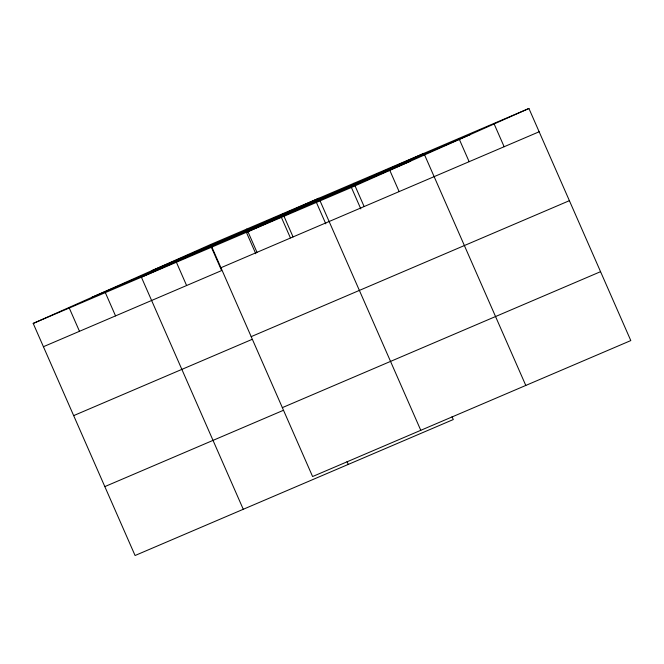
<?xml version="1.0" encoding="UTF-8"?>
<svg xmlns="http://www.w3.org/2000/svg" width="664" height="664" viewBox="0 0 664 664"><rect width="100%" height="100%" fill="white"/><g stroke="black" fill="none" stroke-linecap="round" stroke-linejoin="round"><path stroke-width="1" d="M452.035 416.718L453.28 419.548L135.074 555.511L33.2 323.426L210.72 244.452L528.926 108.489L630.8 340.574L312.595 476.536L210.72 244.452M33.2 323.426L351.405 187.464L528.926 108.489M152.139 270.514L470.344 134.551M91.781 297.364L409.987 161.402M220.938 267.733L539.143 131.779M43.417 346.708L221.618 270.572L211.393 247.29M251.183 336.64L569.388 200.677M73.671 415.614L251.863 339.478M282.349 407.63L600.555 271.676M104.829 486.604L283.022 410.468M493.916 123.446L504.142 146.736M458.915 138.403L469.141 161.684M525.797 385.444L423.914 153.359L246.394 232.334L255.798 253.756M388.913 168.316L399.13 191.597M353.912 183.272L364.129 206.554M351.405 187.464L360.809 208.886M420.785 430.305L318.911 198.221L141.39 277.195L243.265 509.28M316.404 202.42L325.8 223.843M282.847 213.634L293.065 236.915M281.395 217.377L290.392 237.87M246.784 229.038L257.001 252.328M347.031 461.588L348.276 464.418M176.392 262.247L186.609 285.528M105.327 292.608L115.544 315.89M69.263 308.013L79.481 331.294"/></g></svg>
